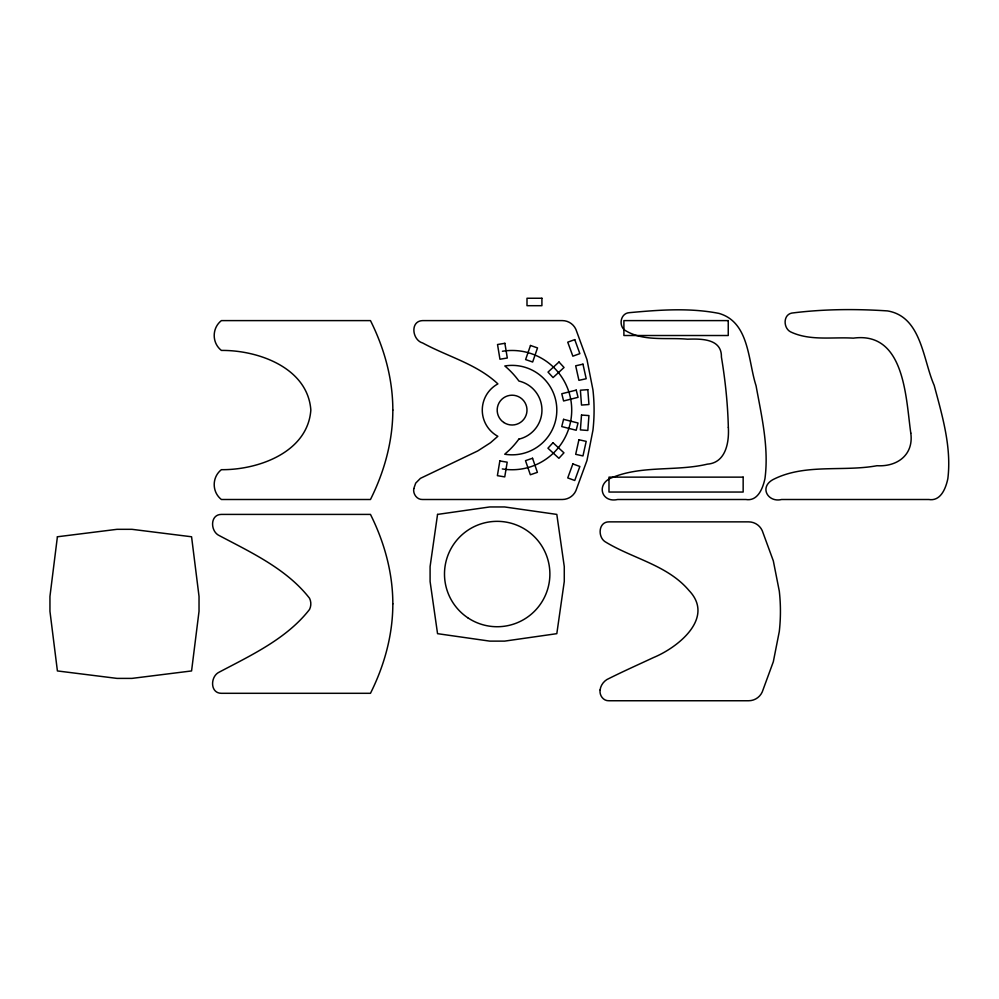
<?xml version="1.0" encoding="UTF-8"?>
<svg xmlns="http://www.w3.org/2000/svg" width="999" height="999" viewBox="0 0 999 999"><rect width="100%" height="100%" fill="white"/><g stroke="black" fill="none" stroke-linecap="round" stroke-linejoin="round"><path stroke-width="1.5" d="M502.422 351.261A59.628 59.628 0 0 1 571.715 410.164A59.628 59.628 0 0 1 502.297 468.931M728.333 427.322C729.258 442.157 725.886 462.799 707.354 464.148C676.136 471.565 642.369 465.184 612.337 477.522C595.791 483.279 600.998 503.246 617.632 499.5L745.791 499.5C757.904 501.535 762.886 488.124 764.959 478.621C769.055 447.54 761.588 416.196 756.056 385.726C747.964 360.964 749.575 322.19 718.955 313.399C689.485 307.617 659.128 309.927 629.457 312.662C620.966 313.037 618.456 324.438 624.188 329.77C642.544 341.945 666.608 337.25 687.487 339.185C700.799 338.761 721.865 338.374 721.415 357.03C725.286 380.269 727.747 403.771 728.333 427.322M910.788 433.116C913.86 454.545 897.589 466.945 876.997 465.721C842.669 472.015 804.445 463.186 772.602 479.807C758.965 487.674 768.356 502.847 781.618 499.5L928.733 499.5C940.833 501.535 945.853 488.136 947.851 478.621C951.71 447.065 942.219 415.534 934.177 385.327C922.901 359.89 921.615 316.633 887.524 310.914C855.631 308.816 823.388 309.028 791.695 313.087C782.941 314.922 783.328 328.084 790.484 331.818C809.902 341.146 832.504 336.85 853.321 338.149C904.919 331.119 905.831 398.226 910.788 433.116M392.832 410.052C392.832 441.146 384.328 471.803 370.467 499.5L221.391 499.5C211.813 492.007 211.813 477.172 221.391 469.68C258.067 470.042 307.742 452.422 310.839 410.052C307.742 367.694 258.067 350.062 221.391 350.424C211.813 342.932 211.813 328.097 221.391 320.604L370.467 320.604C384.328 348.301 392.832 378.958 392.832 410.052M392.832 603.858C392.832 634.952 384.328 665.609 370.467 693.306L221.391 693.306C209.802 693.231 210.277 676.298 219.168 672.165C251.311 655.157 286.788 638.698 309.54 609.44A12.725 12.725 0 0 0 309.54 598.264C286.788 569.018 251.311 552.547 219.168 535.539C210.277 531.406 209.802 514.485 221.391 514.41L370.467 514.41C384.328 542.107 392.832 572.764 392.832 603.858M413.761 488.686C412.862 494.018 416.958 499.812 422.639 499.5L562.3 499.5A14.91 14.91 0 0 0 575.899 490.721L586.975 460.464L592.944 430.219A179.608 179.608 0 0 0 592.944 389.885L586.975 359.64L575.899 329.383A14.91 14.91 0 0 0 562.3 320.604L422.639 320.604C409.777 320.991 412.2 340.11 422.639 342.969C447.627 356.618 476.785 363.973 497.889 383.891A29.82 29.82 0 0 0 497.839 436.301L490.484 442.744L477.759 450.924L420.417 478.359L415.696 483.129L413.761 488.686M600.112 689.947C599.213 695.279 603.309 701.061 608.99 700.749L748.651 700.749A14.91 14.91 0 0 0 762.237 691.97L773.326 661.725L779.295 631.48A179.608 179.608 0 0 0 779.295 591.146L773.326 560.889L762.237 530.644A14.91 14.91 0 0 0 748.651 521.865L608.99 521.865C598.563 521.728 597.552 536.513 604.87 541.57C632.342 558.566 667.344 564.897 688.973 590.471C715.296 617.944 677.797 647.564 653.558 657.529C637.936 664.822 622.152 671.827 606.768 679.62C603.221 681.917 600.599 685.701 600.112 689.947M581.505 415.035L580.394 429.895L587.824 430.457L588.935 415.584L581.505 415.035M57.405 536.775L49.95 596.403L49.95 611.313L57.405 670.941L117.033 678.396L131.943 678.396L191.571 670.941L199.026 611.313L199.026 596.403L191.571 536.775L131.943 529.32L117.033 529.32L57.405 536.775M437.55 514.41L430.094 566.583L430.094 581.493L437.55 633.666L489.722 641.121L504.632 641.121L556.818 633.666L564.273 581.493L564.273 566.583L556.818 514.41L504.632 506.955L489.722 506.955L437.55 514.41M499.837 460.964L497.39 475.661L504.745 476.898L507.192 462.187L499.837 460.964M578.921 439.76L575.686 454.32L582.966 455.931L586.201 441.371L578.921 439.76M563.573 419.343L561.738 426.573L576.186 430.244L578.021 423.014L563.573 419.343M530.481 345.479L525.611 359.578L532.654 362.013L537.524 347.914L530.481 345.479M572.852 463.923L567.744 477.922L574.75 480.482L579.857 466.471L572.852 463.923M518.831 439.148L518.456 439.672A82.817 82.817 0 0 1 509.178 450.224L504.745 454.22A44.718 44.718 0 0 0 556.818 410.152A44.718 44.718 0 0 0 504.832 365.971A84.278 84.278 0 0 1 518.931 381.056A29.82 29.82 0 0 1 518.831 439.148M552.984 442.719L547.939 448.201L558.903 458.304L563.948 452.822L552.984 442.719M559.003 362L548.014 372.09L553.059 377.572L564.035 367.495L559.003 362M574.75 339.623L567.744 342.182L572.852 356.181L579.857 353.634L574.75 339.623M532.554 458.254L525.499 460.664L530.344 474.762L537.387 472.352L532.554 458.254M576.236 390.109L561.775 393.743L563.598 400.974L578.059 397.327L576.236 390.109M582.966 364.173L575.686 365.796L578.921 380.344L586.201 378.733L582.966 364.173M504.882 343.306L497.527 344.518L499.95 359.228L507.305 358.017L504.882 343.306M587.824 389.66L580.394 390.209L581.505 405.07L588.935 404.52L587.824 389.66M541.908 298.251L526.997 298.251L526.997 305.694L541.908 305.694L541.908 298.251M728.246 320.604L623.9 320.604L623.9 335.514L728.246 335.514L728.246 320.604M743.156 477.135L608.99 477.135L608.99 492.045L743.156 492.045L743.156 477.135M503.771 422.477A14.91 14.91 0 0 0 526.96 411.113A14.91 14.91 0 0 0 505.531 396.715A14.91 14.91 0 0 0 503.771 422.477M467.644 617.682A52.71 52.71 0 0 0 549.75 577.797A52.71 52.71 0 0 0 474.15 526.635A52.71 52.71 0 0 0 467.644 617.682"/></g></svg>
